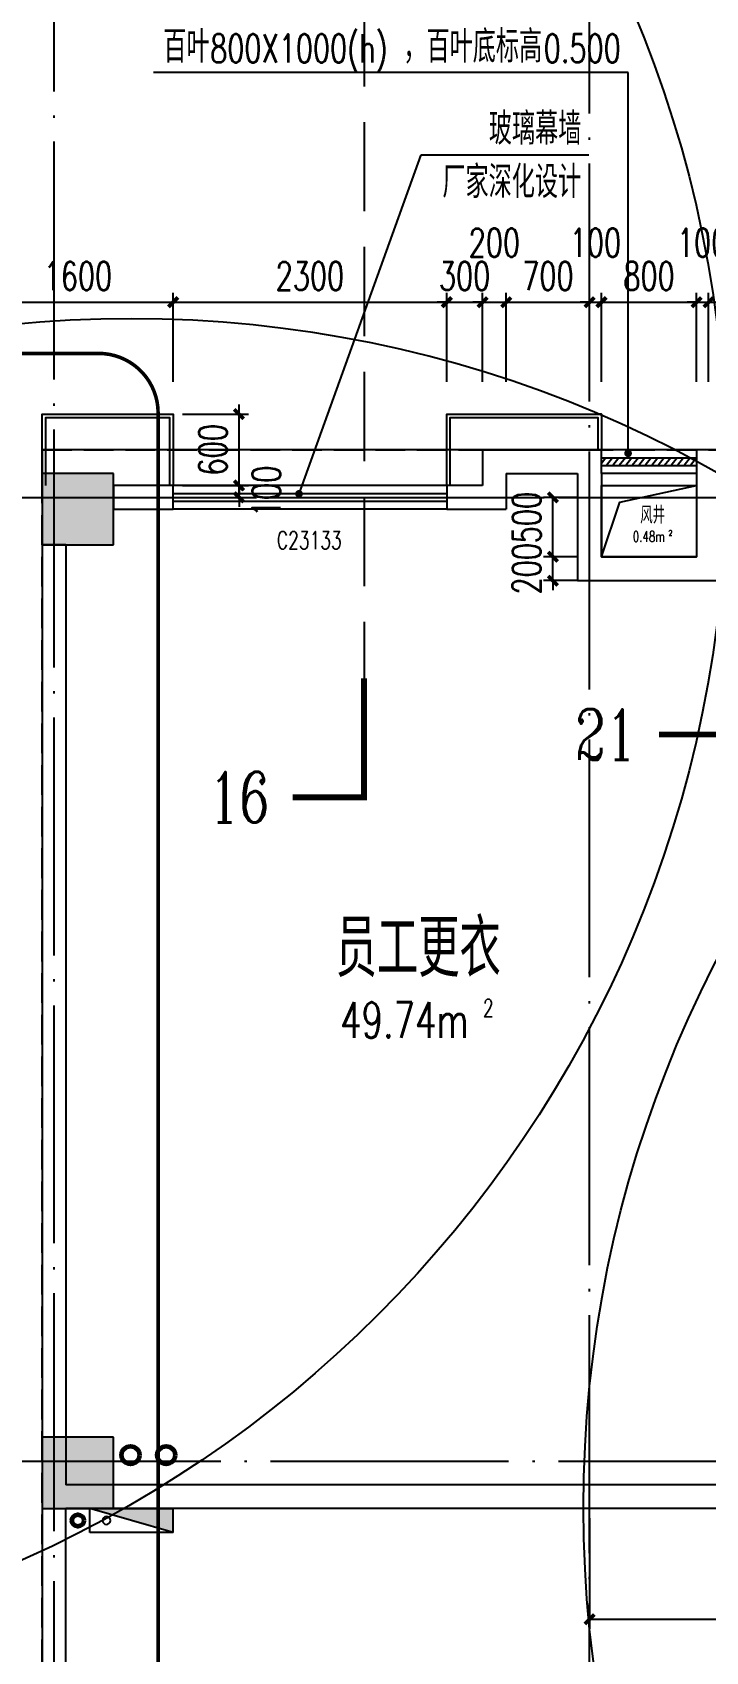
# Model space of a CAD drawing. Extents: x -1313754 to 847533, y 489853 to 941203.
# Drawn here: x -144037 to -138379, y 822118 to 835728 of the extents above; entities that cross this region are included whole.
import ezdxf

# ---------------------------------------------------------------- set-up
doc = ezdxf.new("R2010")
doc.units = 0
doc.header["$LTSCALE"] = 1000
doc.header["$MEASUREMENT"] = 0
doc.linetypes.add('DASH', pattern=[0.35, 0.25, -0.1])
doc.linetypes.add('DOTE', pattern=[2.42, 2, -0.2, 0.02, -0.2])
doc.layers.get('Defpoints').update_dxf_attribs({"color": 210})
for name, color, linetype in [('A-AXIS-DOTE', 14, 'DOTE'), ('A-AXIS-DP', 126, 'Continuous'), ('A-AXIS-SYMB', 3, 'Continuous'), ('A-CURTAIN', 134, 'Continuous'), ('A-LIN-V', 9, 'Continuous'), ('A-WINDOW', 140, 'Continuous'), ('A-防火门窗', 1, 'Continuous'), ('AS-COLN', 6, 'Continuous'), ('AS-WALL', 40, 'Continuous'), ('AS-结构边线层', 200, 'Continuous'), ('DIM_ELEV', 3, 'Continuous'), ('DIM_SYMB', 3, 'Continuous'), ('PUB_HATCH', 8, 'Continuous'), ('PUB_TEXT', 7, 'Continuous'), ('SB_ZF消火栓', 10, 'Continuous'), ('建-房间', 7, 'Continuous'), ('建-窗', 4, 'Continuous'), ('建-门窗编号', 7, 'Continuous')]:
    doc.layers.add(name, color=color, linetype=linetype)
doc.layers.add('LG-ZF消防', color=1, linetype='Continuous', lineweight=60)
doc.styles.add('_TCH_DIM', font='SIMPLEX', dxfattribs={"bigfont": 'GBCBIG'})
doc.styles.add('_TCH_DIM_T3', font='SIMPLEX', dxfattribs={"width": 0.705882, "bigfont": 'GBCBIG'})
doc.styles.add('_TCH_LABEL', font='COMPLEX', dxfattribs={"bigfont": 'GBCBIG'})
doc.styles.add('A-AREA', font='SIMPLEX', dxfattribs={"bigfont": 'GBCBIG'})
doc.styles.add('A-STANDARD', font='SIMPLEX', dxfattribs={"bigfont": 'GBCBIG'})
doc.styles.add('A-WIN-LABEL', font='SIMPLEX', dxfattribs={"bigfont": 'GBCBIG'})
doc.dimstyles.new('_TCH_ARCH&&80', dxfattribs={"dimtxt": 238, "dimasz": 80, "dimexe": 80, "dimexo": 80, "dimgap": 101, "dimtad": 1, "dimdec": 0, "dimzin": 0, "dimdsep": 46, "dimtxsty": '_TCH_DIM_T3', "dimblk": 'ARCHTICK', "dimcen": 0.09, "dimclrt": 7, "dimazin": 2, "dimtfac": 1, "dimtdec": 0, "dimtix": 1, "dimtmove": 2, "dimatfit": 3, "dimfxl": 0, "dimtolj": 1, "dimtzin": 0, "dimarcsym": 0})

# ---------------------------------------------------------------- blocks, each defined once
blk = doc.blocks.new('dote')
at = {"layer": 'A-AXIS-DOTE'}
for p, q in [((81382.2, -68993.9), (81382.2, 36662.3)), ((76882.2, -68810), (76882.2, 36400)), ((76282.2, 27000), (124536.4, 27000)), ((76282.2, 18900), (124441.5, 18900))]:
    blk.add_line(p, q, dxfattribs=at)
at = {"layer": 'DIM_SYMB', "linetype": 'DASH', "ltscale": 3}
blk.add_lwpolyline([(79487.9, 31204.5), (79487.9, 25338.2)], dxfattribs=at)
at = {"layer": 'DIM_SYMB', "const_width": 50}
blk.add_lwpolyline([(79487.9, 25479.6), (79487.9, 24479.6), (78887.9, 24479.6)], dxfattribs=at)
at = {"layer": 'PUB_TEXT', "style": '_TCH_LABEL', "width": 0.705882}
blk.add_text('16', height=425, dxfattribs=at).set_placement((78180.8, 24267.1))
blk = doc.blocks.new('43243')
at = {"layer": 'AS-结构边线层'}
blk.add_lwpolyline([(-128054, 783220), (-128054, 818320), (-131054, 818320), (-131054, 821020), (-128054, 821020), (-128054, 832070), (-128354, 832070), (-128354, 832220), (-140254, 832220), (-143954, 832220), (-143954, 741420)], dxfattribs=at)
blk.add_lwpolyline([(-139254, 831920), (-138454, 831920), (-138454, 831320), (-139254, 831320)], close=True, dxfattribs=at)
at = {"layer": 'AS-结构边线层', "ltscale": 100}
blk.add_lwpolyline([(-139254, 831320), (-139100, 831780), (-138454, 831920)], dxfattribs=at)
blk = doc.blocks.new('3132')
at = {"layer": 'DIM_ELEV', "linetype": 'DASH', "const_width": 30}
blk.add_lwpolyline([(-148580, 833030), (-143480, 833030, -0.414214), (-142980, 832530), (-142980, 821780, -0.414214), (-143480, 821280), (-148580, 821280, -0.414214), (-149080, 821780), (-149080, 832530, -0.414214)], format="xyb", close=True, dxfattribs=at)
blk = doc.blocks.new('A$C5D961328')
at = {"layer": 'SB_ZF消火栓'}
blk.add_hatch(color=256, dxfattribs=at).paths.add_polyline_path([(0, 40), (700, 40), (700, 240)])
at = {"layer": 'A-LIN-V', "ltscale": 500}
blk.add_circle((350, 40), 10001, dxfattribs=at)
at = {"layer": 'SB_ZF消火栓'}
for p, q in [((700, 240), (0, 240)), ((0, 240), (0, 40)), ((700, 240), (0, 40)), ((700, 240), (700, 40)), ((0, 40), (700, 40))]:
    blk.add_line(p, q, dxfattribs=at)
at = {"layer": 'SB_ZF消火栓', "color": 1}
blk.add_circle((140, 140), 32.5, dxfattribs=at)
blk = doc.blocks.new('43242343')
at = {"layer": 'LG-ZF消防', "linetype": 'Continuous'}
for centre, radius in [((-143212, 823770), 75), ((-142912, 823770), 75), ((-143654, 823220), 50)]:
    blk.add_circle(centre, radius, dxfattribs=at)
blk = doc.blocks.new('234243242332')
at = {"layer": 'LG-ZF消防', "linetype": 'Continuous'}
blk.add_blockref('43242343', (0, 0), dxfattribs=at)
at = {"layer": 'SB_ZF消火栓'}
for p, rotation in [((-147854, 832060), 180), ((-129054, 823368), 180.0000000027096)]:
    blk.add_blockref('A$C5D961328', p, dxfattribs=dict(at, rotation=rotation))
at = {"layer": 'SB_ZF消火栓', "xscale": -1, "rotation": 180}
blk.add_blockref('A$C5D961328', (-143554, 823360), dxfattribs=at)
blk = doc.blocks.new('w4324323333')
at = {"layer": 'AS-COLN'}
for p, q in [((-143354, 832020), (-143954, 832020)), ((-143954, 832020), (-143954, 831420)), ((-143354, 831420), (-143354, 832020)), ((-143954, 831420), (-143354, 831420)), ((-143354, 823920), (-143954, 823920)), ((-143954, 823920), (-143954, 823320)), ((-143354, 823320), (-143354, 823920)), ((-143954, 823320), (-143354, 823320))]:
    blk.add_line(p, q, dxfattribs=at)
blk = doc.blocks.new('_ArchTick')
at = {"color": 0, "linetype": 'ByBlock', "const_width": 0.4}
blk.add_lwpolyline([(-0.5, -0.5), (0.5, 0.5)], dxfattribs=at)
blk = doc.blocks.new('*D445')
at = {"layer": 'A-AXIS-DP', "color": 0, "lineweight": -2}
for p, q in [((-139454, 831820), (-139742, 831820)), ((-139662, 831320), (-139662, 831820)), ((-139454, 831320), (-139742, 831320))]:
    blk.add_line(p, q, dxfattribs=at)
at = {"layer": 'Defpoints', "color": 0}
for p in [(-139662, 831820), (-139374, 831820), (-139374, 831320)]:
    blk.add_point(p, dxfattribs=at)
at = {"layer": 'A-AXIS-DP', "color": 0, "lineweight": -2, "xscale": 80, "yscale": 80, "zscale": 80}
for p, rotation in [((-139662, 831820), 90), ((-139662, 831320), 270)]:
    blk.add_blockref('_ArchTick', p, dxfattribs=dict(at, rotation=rotation))
at = {"layer": 'A-AXIS-DP', "color": 7, "insert": (-139882, 831650), "char_height": 238, "attachment_point": 5, "rotation": 90, "style": '_TCH_DIM_T3'}
blk.add_mtext('\\A1;500', dxfattribs=at)
blk = doc.blocks.new('*D446')
at = {"layer": 'A-AXIS-DP', "color": 0, "lineweight": -2}
for p, q in [((-139454, 831320), (-139742, 831320)), ((-139662, 831320), (-139662, 831400)), ((-139662, 831120), (-139662, 831320)), ((-139454, 831120), (-139742, 831120)), ((-139662, 831120), (-139662, 831040))]:
    blk.add_line(p, q, dxfattribs=at)
at = {"layer": 'Defpoints', "color": 0}
for p in [(-139662, 831320), (-139374, 831320), (-139374, 831120)]:
    blk.add_point(p, dxfattribs=at)
at = {"layer": 'A-AXIS-DP', "color": 0, "lineweight": -2, "xscale": 80, "yscale": 80, "zscale": 80}
for p, rotation in [((-139662, 831320), 270), ((-139662, 831120), 90)]:
    blk.add_blockref('_ArchTick', p, dxfattribs=dict(at, rotation=rotation))
at = {"layer": 'A-AXIS-DP', "color": 7, "insert": (-139882, 831220), "char_height": 238, "attachment_point": 5, "rotation": 90, "style": '_TCH_DIM_T3'}
blk.add_mtext('\\A1;200', dxfattribs=at)
blk = doc.blocks.new('*D816')
at = {"layer": 'A-AXIS-DP', "color": 0, "lineweight": -2}
for p, q in [((-139354, 823240), (-139354, 822310)), ((-135954, 823240), (-135954, 822310)), ((-139354, 822390), (-135954, 822390))]:
    blk.add_line(p, q, dxfattribs=at)
at = {"layer": 'Defpoints', "color": 0}
for p in [(-139354, 823320), (-135954, 823320), (-135954, 822390)]:
    blk.add_point(p, dxfattribs=at)
at = {"layer": 'A-AXIS-DP', "color": 0, "lineweight": -2, "xscale": 80, "yscale": 80, "zscale": 80, "rotation": 180}
blk.add_blockref('_ArchTick', (-139354, 822390), dxfattribs=at)
at = {"layer": 'A-AXIS-DP', "color": 0, "lineweight": -2, "xscale": 80, "yscale": 80, "zscale": 80}
blk.add_blockref('_ArchTick', (-135954, 822390), dxfattribs=at)
at = {"layer": 'A-AXIS-DP', "color": 7, "insert": (-137654, 822610), "char_height": 238, "attachment_point": 5, "style": '_TCH_DIM_T3'}
blk.add_mtext('\\A1;3400', dxfattribs=at)
blk = doc.blocks.new('*D866')
at = {"layer": 'A-AXIS-DP', "color": 0, "lineweight": -2}
for p, q in [((-142300, 832520), (-142300, 832600)), ((-142774, 832520), (-142220, 832520)), ((-142300, 831920), (-142300, 832520)), ((-142774, 831920), (-142220, 831920)), ((-142300, 831920), (-142300, 831840))]:
    blk.add_line(p, q, dxfattribs=at)
at = {"layer": 'Defpoints', "color": 0}
for p in [(-142854, 832520), (-142300, 832520), (-142854, 831920)]:
    blk.add_point(p, dxfattribs=at)
at = {"layer": 'A-AXIS-DP', "color": 0, "lineweight": -2, "xscale": 80, "yscale": 80, "zscale": 80}
for p, rotation in [((-142300, 832520), 270), ((-142300, 831920), 90)]:
    blk.add_blockref('_ArchTick', p, dxfattribs=dict(at, rotation=rotation))
at = {"layer": 'A-AXIS-DP', "color": 7, "insert": (-142520, 832220), "char_height": 238, "attachment_point": 5, "rotation": 90, "style": '_TCH_DIM_T3'}
blk.add_mtext('\\A1;600', dxfattribs=at)
blk = doc.blocks.new('*D867')
at = {"layer": 'A-AXIS-DP', "color": 0, "lineweight": -2}
for p, q in [((-142300, 831920), (-142300, 832000)), ((-142774, 831920), (-142220, 831920)), ((-142300, 831820), (-142300, 831920)), ((-142774, 831820), (-142220, 831820)), ((-142300, 831820), (-142300, 831740))]:
    blk.add_line(p, q, dxfattribs=at)
at = {"layer": 'Defpoints', "color": 0}
for p in [(-142854, 831920), (-142300, 831920), (-142854, 831820)]:
    blk.add_point(p, dxfattribs=at)
at = {"layer": 'A-AXIS-DP', "color": 0, "lineweight": -2, "xscale": 80, "yscale": 80, "zscale": 80}
for p, rotation in [((-142300, 831920), 270), ((-142300, 831820), 90)]:
    blk.add_blockref('_ArchTick', p, dxfattribs=dict(at, rotation=rotation))
at = {"layer": 'A-AXIS-DP', "color": 7, "insert": (-142070, 831870), "char_height": 238, "attachment_point": 5, "rotation": 90, "style": '_TCH_DIM_T3'}
blk.add_mtext('\\A1;100', dxfattribs=at)
blk = doc.blocks.new('*D1174')
at = {"layer": 'A-AXIS-DP', "color": 0, "lineweight": -2}
for p, q in [((-144454, 832790), (-144454, 833540)), ((-142854, 832790), (-142854, 833540)), ((-144454, 833460), (-142854, 833460))]:
    blk.add_line(p, q, dxfattribs=at)
at = {"layer": 'Defpoints', "color": 0}
for p in [(-142854, 833460), (-144454, 832710), (-142854, 832710)]:
    blk.add_point(p, dxfattribs=at)
at = {"layer": 'A-AXIS-DP', "color": 0, "lineweight": -2, "xscale": 80, "yscale": 80, "zscale": 80, "rotation": 180}
blk.add_blockref('_ArchTick', (-144454, 833460), dxfattribs=at)
at = {"layer": 'A-AXIS-DP', "color": 0, "lineweight": -2, "xscale": 80, "yscale": 80, "zscale": 80}
blk.add_blockref('_ArchTick', (-142854, 833460), dxfattribs=at)
at = {"layer": 'A-AXIS-DP', "color": 7, "insert": (-143654, 833680), "char_height": 238, "attachment_point": 5, "style": '_TCH_DIM_T3'}
blk.add_mtext('\\A1;1600', dxfattribs=at)
blk = doc.blocks.new('*D1175')
at = {"layer": 'A-AXIS-DP', "color": 0, "lineweight": -2}
for p, q in [((-142854, 832790), (-142854, 833540)), ((-140554, 832790), (-140554, 833540)), ((-142854, 833460), (-140554, 833460))]:
    blk.add_line(p, q, dxfattribs=at)
at = {"layer": 'Defpoints', "color": 0}
for p in [(-140554, 833460), (-142854, 832710), (-140554, 832710)]:
    blk.add_point(p, dxfattribs=at)
at = {"layer": 'A-AXIS-DP', "color": 0, "lineweight": -2, "xscale": 80, "yscale": 80, "zscale": 80, "rotation": 180}
blk.add_blockref('_ArchTick', (-142854, 833460), dxfattribs=at)
at = {"layer": 'A-AXIS-DP', "color": 0, "lineweight": -2, "xscale": 80, "yscale": 80, "zscale": 80}
blk.add_blockref('_ArchTick', (-140554, 833460), dxfattribs=at)
at = {"layer": 'A-AXIS-DP', "color": 7, "insert": (-141704, 833680), "char_height": 238, "attachment_point": 5, "style": '_TCH_DIM_T3'}
blk.add_mtext('\\A1;2300', dxfattribs=at)
blk = doc.blocks.new('*D1176')
at = {"layer": 'A-AXIS-DP', "color": 0, "lineweight": -2}
for p, q in [((-140554, 832790), (-140554, 833540)), ((-140254, 832790), (-140254, 833540)), ((-140554, 833460), (-140634, 833460)), ((-140554, 833460), (-140254, 833460)), ((-140254, 833460), (-140174, 833460))]:
    blk.add_line(p, q, dxfattribs=at)
at = {"layer": 'Defpoints', "color": 0}
for p in [(-140254, 833460), (-140554, 832710), (-140254, 832710)]:
    blk.add_point(p, dxfattribs=at)
at = {"layer": 'A-AXIS-DP', "color": 0, "lineweight": -2, "xscale": 80, "yscale": 80, "zscale": 80}
blk.add_blockref('_ArchTick', (-140554, 833460), dxfattribs=at)
at = {"layer": 'A-AXIS-DP', "color": 0, "lineweight": -2, "xscale": 80, "yscale": 80, "zscale": 80, "rotation": 180}
blk.add_blockref('_ArchTick', (-140254, 833460), dxfattribs=at)
at = {"layer": 'A-AXIS-DP', "color": 7, "insert": (-140404, 833680), "char_height": 238, "attachment_point": 5, "style": '_TCH_DIM_T3'}
blk.add_mtext('\\A1;300', dxfattribs=at)
blk = doc.blocks.new('*D1177')
at = {"layer": 'A-AXIS-DP', "color": 0, "lineweight": -2}
for p, q in [((-140254, 832790), (-140254, 833540)), ((-140054, 832790), (-140054, 833540)), ((-140254, 833460), (-140334, 833460)), ((-140254, 833460), (-140054, 833460)), ((-140054, 833460), (-139974, 833460))]:
    blk.add_line(p, q, dxfattribs=at)
at = {"layer": 'Defpoints', "color": 0}
for p in [(-140054, 833460), (-140254, 832710), (-140054, 832710)]:
    blk.add_point(p, dxfattribs=at)
at = {"layer": 'A-AXIS-DP', "color": 0, "lineweight": -2, "xscale": 80, "yscale": 80, "zscale": 80}
blk.add_blockref('_ArchTick', (-140254, 833460), dxfattribs=at)
at = {"layer": 'A-AXIS-DP', "color": 0, "lineweight": -2, "xscale": 80, "yscale": 80, "zscale": 80, "rotation": 180}
blk.add_blockref('_ArchTick', (-140054, 833460), dxfattribs=at)
at = {"layer": 'A-AXIS-DP', "color": 7, "insert": (-140154, 833960), "char_height": 238, "attachment_point": 5, "style": '_TCH_DIM_T3'}
blk.add_mtext('\\A1;200', dxfattribs=at)
blk = doc.blocks.new('*D1178')
at = {"layer": 'A-AXIS-DP', "color": 0, "lineweight": -2}
for p, q in [((-140054, 832790), (-140054, 833540)), ((-139354, 832790), (-139354, 833540)), ((-140054, 833460), (-139354, 833460))]:
    blk.add_line(p, q, dxfattribs=at)
at = {"layer": 'Defpoints', "color": 0}
for p in [(-139354, 833460), (-140054, 832710), (-139354, 832710)]:
    blk.add_point(p, dxfattribs=at)
at = {"layer": 'A-AXIS-DP', "color": 0, "lineweight": -2, "xscale": 80, "yscale": 80, "zscale": 80, "rotation": 180}
blk.add_blockref('_ArchTick', (-140054, 833460), dxfattribs=at)
at = {"layer": 'A-AXIS-DP', "color": 0, "lineweight": -2, "xscale": 80, "yscale": 80, "zscale": 80}
blk.add_blockref('_ArchTick', (-139354, 833460), dxfattribs=at)
at = {"layer": 'A-AXIS-DP', "color": 7, "insert": (-139704, 833680), "char_height": 238, "attachment_point": 5, "style": '_TCH_DIM_T3'}
blk.add_mtext('\\A1;700', dxfattribs=at)
blk = doc.blocks.new('*D1179')
at = {"layer": 'A-AXIS-DP', "color": 0, "lineweight": -2}
for p, q in [((-139354, 832790), (-139354, 833540)), ((-139254, 832790), (-139254, 833540)), ((-139354, 833460), (-139434, 833460)), ((-139354, 833460), (-139254, 833460)), ((-139254, 833460), (-139174, 833460))]:
    blk.add_line(p, q, dxfattribs=at)
at = {"layer": 'Defpoints', "color": 0}
for p in [(-139254, 833460), (-139354, 832710), (-139254, 832710)]:
    blk.add_point(p, dxfattribs=at)
at = {"layer": 'A-AXIS-DP', "color": 0, "lineweight": -2, "xscale": 80, "yscale": 80, "zscale": 80}
blk.add_blockref('_ArchTick', (-139354, 833460), dxfattribs=at)
at = {"layer": 'A-AXIS-DP', "color": 0, "lineweight": -2, "xscale": 80, "yscale": 80, "zscale": 80, "rotation": 180}
blk.add_blockref('_ArchTick', (-139254, 833460), dxfattribs=at)
at = {"layer": 'A-AXIS-DP', "color": 7, "insert": (-139304, 833960), "char_height": 238, "attachment_point": 5, "style": '_TCH_DIM_T3'}
blk.add_mtext('\\A1;100', dxfattribs=at)
blk = doc.blocks.new('*D1180')
at = {"layer": 'A-AXIS-DP', "color": 0, "lineweight": -2}
for p, q in [((-139254, 832790), (-139254, 833540)), ((-138454, 832790), (-138454, 833540)), ((-139254, 833460), (-138454, 833460))]:
    blk.add_line(p, q, dxfattribs=at)
at = {"layer": 'Defpoints', "color": 0}
for p in [(-138454, 833460), (-139254, 832710), (-138454, 832710)]:
    blk.add_point(p, dxfattribs=at)
at = {"layer": 'A-AXIS-DP', "color": 0, "lineweight": -2, "xscale": 80, "yscale": 80, "zscale": 80, "rotation": 180}
blk.add_blockref('_ArchTick', (-139254, 833460), dxfattribs=at)
at = {"layer": 'A-AXIS-DP', "color": 0, "lineweight": -2, "xscale": 80, "yscale": 80, "zscale": 80}
blk.add_blockref('_ArchTick', (-138454, 833460), dxfattribs=at)
at = {"layer": 'A-AXIS-DP', "color": 7, "insert": (-138854, 833680), "char_height": 238, "attachment_point": 5, "style": '_TCH_DIM_T3'}
blk.add_mtext('\\A1;800', dxfattribs=at)
blk = doc.blocks.new('*D1181')
at = {"layer": 'A-AXIS-DP', "color": 0, "lineweight": -2}
for p, q in [((-138454, 832790), (-138454, 833540)), ((-138354, 832790), (-138354, 833540)), ((-138454, 833460), (-138534, 833460)), ((-138454, 833460), (-138354, 833460)), ((-138354, 833460), (-138274, 833460))]:
    blk.add_line(p, q, dxfattribs=at)
at = {"layer": 'Defpoints', "color": 0}
for p in [(-138354, 833460), (-138454, 832710), (-138354, 832710)]:
    blk.add_point(p, dxfattribs=at)
at = {"layer": 'A-AXIS-DP', "color": 0, "lineweight": -2, "xscale": 80, "yscale": 80, "zscale": 80}
blk.add_blockref('_ArchTick', (-138454, 833460), dxfattribs=at)
at = {"layer": 'A-AXIS-DP', "color": 0, "lineweight": -2, "xscale": 80, "yscale": 80, "zscale": 80, "rotation": 180}
blk.add_blockref('_ArchTick', (-138354, 833460), dxfattribs=at)
at = {"layer": 'A-AXIS-DP', "color": 7, "insert": (-138404, 833960), "char_height": 238, "attachment_point": 5, "style": '_TCH_DIM_T3'}
blk.add_mtext('\\A1;100', dxfattribs=at)
blk = doc.blocks.new('*D1182')
at = {"layer": 'A-AXIS-DP', "color": 0, "lineweight": -2}
for p, q in [((-138354, 832790), (-138354, 833540)), ((-137554, 832790), (-137554, 833540)), ((-138354, 833460), (-137554, 833460))]:
    blk.add_line(p, q, dxfattribs=at)
at = {"layer": 'Defpoints', "color": 0}
for p in [(-137554, 833460), (-138354, 832710), (-137554, 832710)]:
    blk.add_point(p, dxfattribs=at)
at = {"layer": 'A-AXIS-DP', "color": 0, "lineweight": -2, "xscale": 80, "yscale": 80, "zscale": 80, "rotation": 180}
blk.add_blockref('_ArchTick', (-138354, 833460), dxfattribs=at)
at = {"layer": 'A-AXIS-DP', "color": 0, "lineweight": -2, "xscale": 80, "yscale": 80, "zscale": 80}
blk.add_blockref('_ArchTick', (-137554, 833460), dxfattribs=at)
at = {"layer": 'A-AXIS-DP', "color": 7, "insert": (-137954, 833680), "char_height": 238, "attachment_point": 5, "style": '_TCH_DIM_T3'}
blk.add_mtext('\\A1;800', dxfattribs=at)
blk = doc.blocks.new('WINDOW2DLIB$DYNSTYLE$00000005')
at = {"color": 0}
for points in [[(-0.5, 0.5), (-0.5, -0.5)], [(-0.5, 0.5), (0.5, 0.5)], [(0.5, -0.5), (0.5, 0.5)], [(0.5, 0.1667), (-0.5, 0.1667)], [(0.5, -0.1667), (-0.5, -0.1667)], [(-0.5, -0.5), (0.5, -0.5)]]:
    blk.add_lwpolyline(points, dxfattribs=at)
blk = doc.blocks.new('$WINLIB2D$00000039')
at = {"color": 0}
for points in [[(-0.5, 0.5), (-0.5, -0.5)], [(0.5, 0.5), (-0.5, 0.5)], [(0.5, -0.5), (0.5, 0.5)], [(-0.5, 0.167), (0.5, 0.167)], [(-0.452, -0.167), (-0.5, 0.084)], [(-0.384, -0.167), (-0.448, 0.167)], [(-0.316, -0.167), (-0.38, 0.167)], [(-0.248, -0.167), (-0.312, 0.167)], [(-0.18, -0.167), (-0.244, 0.167)], [(-0.112, -0.167), (-0.176, 0.167)], [(-0.044, -0.167), (-0.108, 0.167)], [(0.024, -0.167), (-0.04, 0.167)], [(0.092, -0.167), (0.028, 0.167)], [(0.16, -0.167), (0.096, 0.167)], [(0.228, -0.167), (0.164, 0.167)], [(0.296, -0.167), (0.232, 0.167)], [(0.364, -0.167), (0.3, 0.167)], [(0.432, -0.167), (0.368, 0.167)], [(0.5, -0.167), (0.436, 0.167)], [(-0.5, -0.167), (0.5, -0.167)], [(0.5, -0.5), (-0.5, -0.5)]]:
    blk.add_lwpolyline(points, dxfattribs=at)

msp = doc.modelspace()

# ---------------------------------------------------------------- hatches: boundary and pattern name
at = {"layer": 'PUB_HATCH'}
for points in [[(-143954.2, 831420), (-143354.2, 831420), (-143354.2, 832020), (-143954.2, 832020)], [(-143954.2, 823320), (-143354.2, 823320), (-143354.2, 823920), (-143954.2, 823920)]]:
    msp.add_hatch(color=256, dxfattribs=at).paths.add_polyline_path(points)

# ---------------------------------------------------------------- linework, layer by layer
at = {"layer": 'A-AXIS-DOTE'}
msp.add_line((-144154.2, 831820), (-109248.5, 831820), dxfattribs=at)
at = {"layer": 'A-AXIS-SYMB'}
for p, q in [((-139030, 835390), (-143020, 835390)), ((-139030, 832190), (-139030, 835390)), ((-141795.8, 831850), (-140770, 834700)), ((-140770, 834700), (-139360, 834700))]:
    msp.add_line(p, q, dxfattribs=at)
at = {"layer": 'A-AXIS-SYMB', "const_width": 32}
for points in [[(-139030, 832174, 1), (-139030, 832206, 1)], [(-141801.2, 831834.9, 1), (-141790.4, 831865.1, 1)]]:
    msp.add_lwpolyline(points, format="xyb", close=True, dxfattribs=at)
at = {"layer": 'A-CURTAIN'}
for points in [[(-143954.2, 831920), (-143954.2, 832520), (-142854.2, 832520), (-142854.2, 831920)], [(-143924.2, 831920), (-143924.2, 832490), (-142884.2, 832490), (-142884.2, 831920)], [(-140554.2, 831920), (-140554.2, 832520), (-139254.2, 832520), (-139284.2, 832520), (-139254.2, 832520), (-139254.2, 832220)], [(-140524.2, 831920), (-140524.2, 832490), (-139284.2, 832490), (-139284.2, 832490), (-139284.2, 832490), (-139284.2, 832220)]]:
    msp.add_lwpolyline(points, dxfattribs=at)
at = {"layer": 'A-WINDOW', "linetype": 'DASH'}
msp.add_lwpolyline([(-143954.2, 832220), (-128354.2, 832220), (-128354.2, 815320), (-143954.2, 815320)], close=True, dxfattribs=at)
at = {"layer": 'AS-WALL'}
for p, q in [((-140254.2, 832220), (-140254.2, 831920)), ((-140254.2, 832220), (-139354.2, 832220)), ((-139254.2, 832220), (-139354.2, 832220)), ((-139254.2, 832020), (-139254.2, 832220)), ((-138404.2, 832220), (-138454.2, 832220)), ((-138454.2, 832220), (-138454.2, 832020)), ((-138354.2, 832220), (-138404.2, 832220)), ((-140054.2, 832020), (-140054.2, 831720)), ((-140054.2, 832020), (-139454.2, 832020)), ((-139454.2, 832020), (-139454.2, 831120)), ((-139254.2, 832020), (-139254.2, 831320)), ((-138454.2, 832020), (-138454.2, 831320)), ((-142854.2, 831920), (-143354.2, 831920)), ((-143354.2, 831920), (-143354.2, 831720)), ((-142854.2, 831720), (-142854.2, 831920)), ((-140254.2, 831920), (-140554.2, 831920)), ((-140554.2, 831920), (-140554.2, 831720)), ((-143354.2, 831720), (-142854.2, 831720)), ((-140554.2, 831720), (-140054.2, 831720)), ((-143954.2, 831420), (-143954.2, 823420)), ((-143754.2, 831420), (-143954.2, 831420)), ((-143754.2, 831420), (-143754.2, 823520)), ((-139254.2, 831320), (-138454.2, 831320)), ((-139454.2, 831120), (-138404.2, 831120)), ((-138404.2, 831120), (-136754.2, 831120)), ((-143954.2, 823420), (-143954.2, 807220)), ((-136754.2, 823520), (-143754.2, 823520)), ((-143754.2, 807220), (-143754.2, 823320)), ((-136654.2, 823320), (-143754.2, 823320))]:
    msp.add_line(p, q, dxfattribs=at)
at = {"layer": 'DIM_SYMB', "const_width": 50}
msp.add_lwpolyline([(-138168.9, 830826.7), (-138168.9, 829826.7), (-138768.9, 829826.7)], dxfattribs=at)

# ---------------------------------------------------------------- block references
at = {"layer": 'A-AXIS-DP'}
msp.add_blockref('3132', (0, 0), dxfattribs=at)
at = {"layer": 'A-WINDOW'}
msp.add_blockref('43243', (0, 0), dxfattribs=at)
at = {"layer": 'AS-COLN'}
msp.add_blockref('w4324323333', (0, 0), dxfattribs=at)
at = {"layer": 'AS-WALL'}
msp.add_blockref('dote', (-220736.4, 804820), dxfattribs=at)
at = {"layer": 'SB_ZF消火栓', "linetype": 'Continuous'}
msp.add_blockref('234243242332', (0, 0), dxfattribs=at)
at = {"layer": '建-窗', "xscale": 800, "yscale": -200, "zscale": 200, "rotation": 359.9999999992856}
msp.add_blockref('$WINLIB2D$00000039', (-138854.2, 832120), dxfattribs=at)
at = {"layer": '建-窗'}
ref = msp.add_blockref('WINDOW2DLIB$DYNSTYLE$00000005', (-141704.2, 831820), dxfattribs=dict(at, xscale=-2299.999999992899, yscale=200, zscale=200, rotation=359.9999997342512))
ref.add_attrib('A', 'C23133', (-141981.7, 831385.6), dxfattribs={"layer": '建-门窗编号', "ltscale": 500, "height": 148.75, "rotation": 360, "style": 'A-WIN-LABEL', "width": 0.705882})

# ---------------------------------------------------------------- texts
at = {"layer": 'A-防火门窗', "style": 'A-AREA'}
msp.add_text('风井', height=144.68, dxfattribs=at).set_placement((-138928.1, 831600))
at = {"layer": 'A-防火门窗', "style": 'A-AREA', "width": 0.705882}
for s, height, p in [('0.48m', 89.25, (-138990.5, 831446.4)), ('2', 44.6, (-138690.5, 831498.9))]:
    msp.add_text(s, height=height, dxfattribs=at).set_placement(p)
at = {"layer": 'PUB_TEXT'}
for s, style, p in [('百叶', 'A-STANDARD', (-142936, 835474)), ('，百叶底标高', 'A-STANDARD', (-140918.8, 835474)), ('玻璃幕墙', '_TCH_DIM', (-140200.6, 834784)), ('厂家深化设计', '_TCH_DIM', (-140590.8, 834336))]:
    msp.add_text(s, height=270.07, dxfattribs=dict(at, style=style)).set_placement(p)
at = {"layer": 'PUB_TEXT', "width": 0.705882}
for s, height, style, p in [('800X1000(h)', 238, 'A-STANDARD', (-142542.8, 835474)), ('0.500', 238, 'A-STANDARD', (-139739.2, 835474)), ('21', 425, '_TCH_LABEL', (-139476.1, 829614.2))]:
    msp.add_text(s, height=height, dxfattribs=dict(at, style=style)).set_placement(p)
at = {"layer": '建-房间', "style": 'A-AREA'}
msp.add_text('员工更衣', height=482.27, dxfattribs=at).set_placement((-141487.9, 827790))
at = {"layer": '建-房间', "style": 'A-AREA', "width": 0.705882}
for s, height, p in [('49.74m', 297.5, (-141450, 827278.1)), ('2', 148.8, (-140250, 827453.1))]:
    msp.add_text(s, height=height, dxfattribs=at).set_placement(p)

# ---------------------------------------------------------------- dimensions: what is measured, and where the dimension line sits
at = {"layer": 'A-AXIS-DP'}
for base, p1, p2, angle, picture, middle in [((-140054.2, 833460), (-140254.2, 832710), (-140054.2, 832710), 0, '*D1177', (-140154.2, 833960)), ((-139254.2, 833460), (-139354.2, 832710), (-139254.2, 832710), 0, '*D1179', (-139304.2, 833960)), ((-138354.2, 833460), (-138454.2, 832710), (-138354.2, 832710), 0, '*D1181', (-138404.2, 833960)), ((-142300, 831920), (-142854.2, 831820), (-142854.2, 831920), 90, '*D867', (-142070, 831870)), ((-139662.1, 831820), (-139374.2, 831320), (-139374.2, 831820), 90, '*D445', (-139882.1, 831650))]:
    dim = msp.add_linear_dim(base=base, p1=p1, p2=p2, angle=angle, dimstyle='_TCH_ARCH&&80', dxfattribs=at)
    dim.commit()
    dim.dimension.update_dxf_attribs({"geometry": picture, "text_midpoint": middle, "dimtype": 129})
for p1, p2, distance, picture, middle in [((-144454.2, 832710), (-142854.2, 832710), 750, '*D1174', (-143654.2, 833680)), ((-142854.2, 832710), (-140554.2, 832710), 750, '*D1175', (-141704.2, 833680)), ((-140554.2, 832710), (-140254.2, 832710), 750, '*D1176', (-140404.2, 833680)), ((-140054.2, 832710), (-139354.2, 832710), 750, '*D1178', (-139704.2, 833680)), ((-139254.2, 832710), (-138454.2, 832710), 750, '*D1180', (-138854.2, 833680)), ((-138354.2, 832710), (-137554.2, 832710), 750, '*D1182', (-137954.2, 833680)), ((-142854.2, 831920), (-142854.2, 832520), -554.2, '*D866', (-142520, 832220)), ((-139374.2, 831120), (-139374.2, 831320), 287.9, '*D446', (-139882.1, 831220)), ((-139354.2, 823320), (-135954.2, 823320), -930, '*D816', (-137654.2, 822610))]:
    dim = msp.add_aligned_dim(p1=p1, p2=p2, distance=distance, dimstyle='_TCH_ARCH&&80', dxfattribs=at)
    dim.commit()
    dim.dimension.update_dxf_attribs({"geometry": picture, "text_midpoint": middle})

doc.saveas('drawing.dxf')
